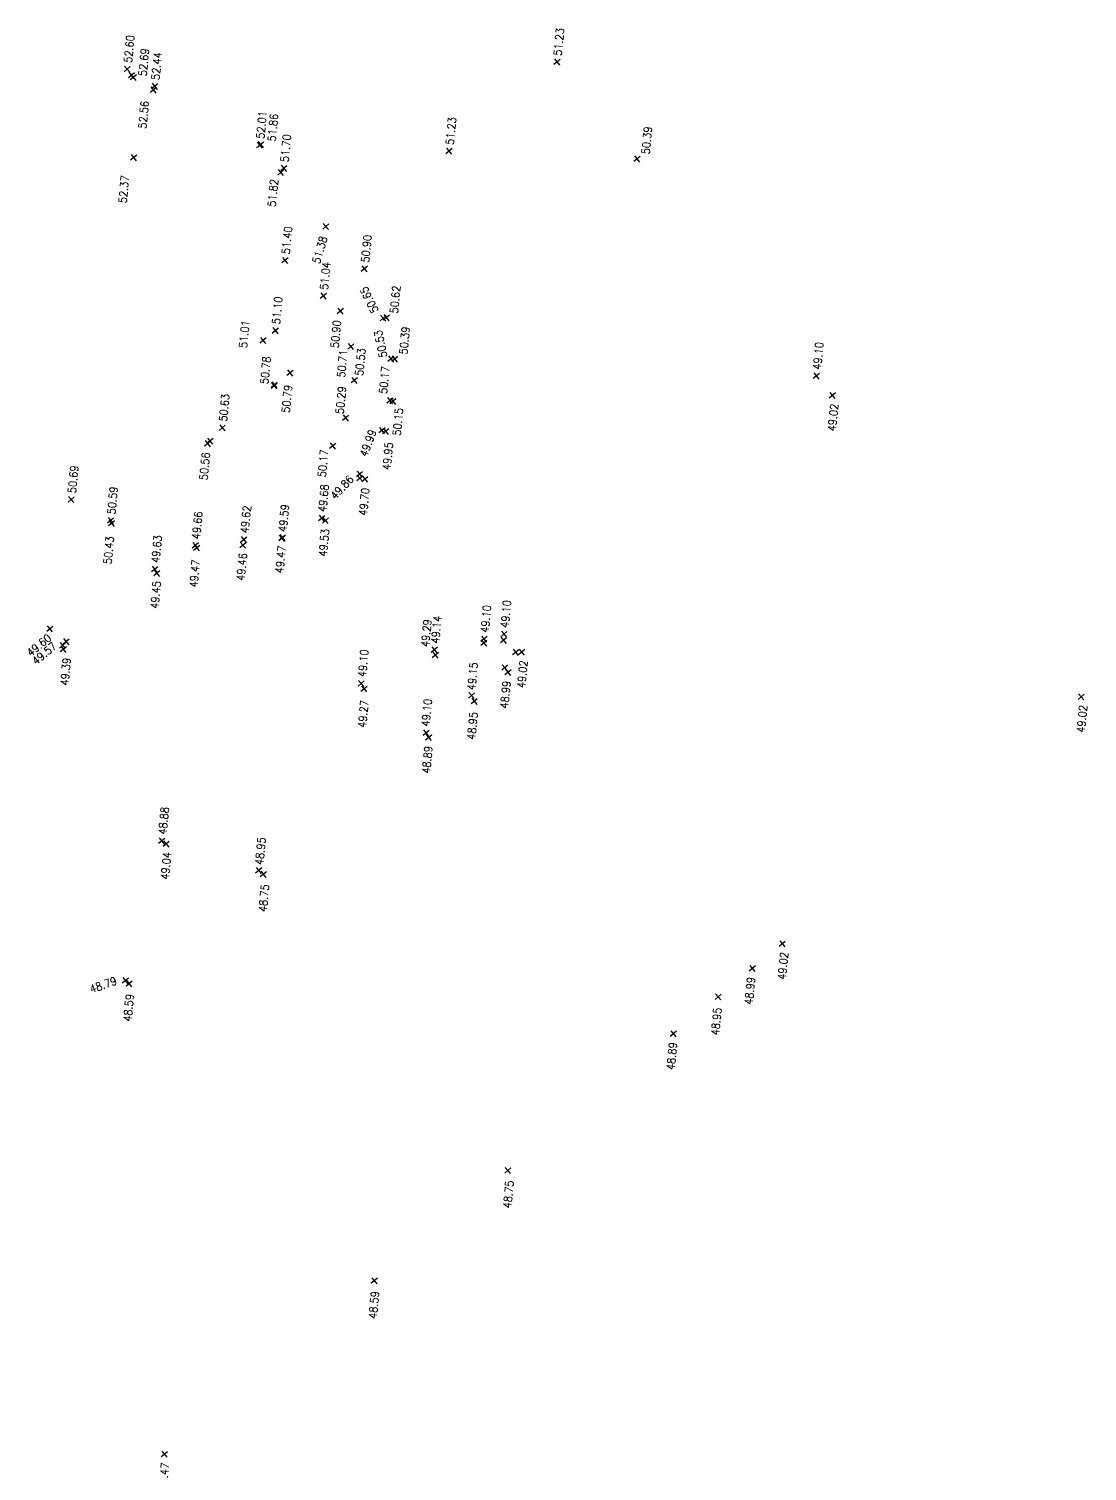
# Model space of a CAD drawing. Header units: metres. Extents: x 815 to 1022, y 915 to 1121.
# Drawn here: x 969.2 to 1022.2, y 980.1 to 1052.2 of the extents above; entities that cross this region are included whole.
import ezdxf
from ezdxf.enums import TextEntityAlignment as Align

# ---------------------------------------------------------------- set-up
doc = ezdxf.new("R2010")
doc.units = ezdxf.units.M
doc.header["$LTSCALE"] = 2
doc.header["$PDMODE"] = 35
doc.header["$PDSIZE"] = 0.002
for name, color, linetype in [('__TOPO', 7, 'Continuous'), ('ASPHALT', 5, 'Continuous'), ('BUILDG', 4, 'Continuous'), ('CONCRT', 5, 'Continuous'), ('CURB', 5, 'Continuous'), ('ELEV', 1, 'Continuous'), ('GUTTER', 7, 'Continuous'), ('NAME', 7, 'Continuous'), ('NATGRD', 7, 'Continuous'), ('NOTE', 2, 'Continuous'), ('SIDEWALK', 5, 'Continuous'), ('X-OVER', 7, 'Continuous')]:
    doc.layers.add(name, color=color, linetype=linetype)
doc.styles.add('ROMANS', font='ROMANS.SHX')

# ---------------------------------------------------------------- blocks, each defined once
blk = doc.blocks.new('CROSS-UNDERHILL')
at = {"color": 1}
for p, q in [((0.001, 0), (-0.001, 0)), ((0, 0.001), (0, -0.001))]:
    blk.add_line(p, q, dxfattribs=at)
blk = doc.blocks.new('Point-Underhill')
at = {"lineweight": 0}
blk.add_point((0, 0), dxfattribs=at)
at = {"layer": '__TOPO'}
blk.add_point((0, 0), dxfattribs=at)
at = {"lineweight": 0}
blk.add_blockref('CROSS-UNDERHILL', (0, 0), dxfattribs=at)
at = {"layer": 'ELEV', "lineweight": 0, "style": 'ROMANS', "width": 0.9}
for tag, p in [('ELEV2', (-0.00106, 0.00325)), ('ELEV', (0.00114, 0.00112))]:
    blk.add_attdef(tag, text='', height=0.002, rotation=45, dxfattribs=at).set_placement(p, align=Align.MIDDLE_LEFT)
at = {"layer": 'NAME', "lineweight": 0, "style": 'ROMANS', "width": 0.9}
blk.add_attdef('NAME', text='', height=0.002, dxfattribs=at).set_placement((-0.00267, 0.00004), align=Align.MIDDLE_RIGHT)
at = {"layer": 'NOTE', "lineweight": 0, "style": 'ROMANS', "width": 0.9}
for tag, p in [('NOTE', (-0.00047, -0.00269)), ('NOTE2', (-0.00047, -0.00595))]:
    blk.add_attdef(tag, text='', height=0.002, dxfattribs=at).set_placement(p, align=Align.TOP_CENTER)

msp = doc.modelspace()

# ---------------------------------------------------------------- block references
at = {"layer": 'ASPHALT'}
ref = msp.add_blockref('Point-Underhill', (995.649, 1050.516, 51.23), dxfattribs=dict(at, xscale=200.0000000000001, yscale=200.0000000000001, zscale=0.8000000000000007, rotation=39.54500000000002))
ref.add_attrib('ELEV', '51.23', dxfattribs={"layer": 'ELEV', "lineweight": 0, "height": 0.4, "rotation": 84.545, "style": 'ROMANS', "width": 0.9}).set_placement((995.681, 1050.834), align=Align.MIDDLE_LEFT)
ref = msp.add_blockref('Point-Underhill', (990.253, 1046.059, 51.23), dxfattribs=dict(at, xscale=200.0000000000001, yscale=200.0000000000001, zscale=0.8000000000000007, rotation=39.54500000000002))
ref.add_attrib('ELEV', '51.23', dxfattribs={"layer": 'ELEV', "lineweight": 0, "height": 0.4, "rotation": 84.545, "style": 'ROMANS', "width": 0.9}).set_placement((990.286, 1046.377), align=Align.MIDDLE_LEFT)
ref = msp.add_blockref('Point-Underhill', (978.917, 1032.232, 50.63), dxfattribs=dict(at, xscale=200.0000000000001, yscale=200.0000000000001, zscale=0.8000000000000007, rotation=39.54500000000002))
ref.add_attrib('ELEV', '50.63', dxfattribs={"layer": 'ELEV', "lineweight": 0, "height": 0.4, "rotation": 84.545, "style": 'ROMANS', "width": 0.9}).set_placement((978.95, 1032.55), align=Align.MIDDLE_LEFT)
at = {"layer": 'BUILDG'}
ref = msp.add_blockref('Point-Underhill', (981.568, 1037.095, 51.1), dxfattribs=dict(at, xscale=200, yscale=200, zscale=0.8000000000000007, rotation=39.54500000000004))
ref.add_attrib('ELEV', '51.10', dxfattribs={"layer": 'ELEV', "lineweight": 0, "height": 0.4, "rotation": 84.545, "style": 'ROMANS', "width": 0.9}).set_placement((981.6, 1037.413), align=Align.MIDDLE_LEFT)
at = {"layer": 'BUILDG', "xscale": 200.0000000000001, "yscale": 200.0000000000001, "zscale": 0.8000000000000007, "rotation": 39.54500000000002}
msp.add_blockref('Point-Underhill', (981.576, 1037.088, 51.13), dxfattribs=at)
at = {"layer": 'CONCRT'}
ref = msp.add_blockref('Point-Underhill', (980.953, 1036.599, 51.01), dxfattribs=dict(at, xscale=200.0000000000001, yscale=200.0000000000001, zscale=0.8000000000000007, rotation=39.54500000000002))
ref.add_attrib('ELEV', '51.01', dxfattribs={"layer": 'ELEV', "lineweight": 0, "height": 0.4, "rotation": 84.545, "style": 'ROMANS', "width": 0.9}).set_placement((979.952, 1036.227), align=Align.MIDDLE_LEFT)
ref = msp.add_blockref('Point-Underhill', (982.301, 1034.977, 50.79), dxfattribs=dict(at, xscale=200, yscale=200, zscale=0.8000000000000007, rotation=39.54500000000004))
ref.add_attrib('ELEV', '50.79', dxfattribs={"layer": 'ELEV', "lineweight": 0, "height": 0.4, "rotation": 84.545, "style": 'ROMANS', "width": 0.9}).set_placement((982.088, 1032.993), align=Align.MIDDLE_LEFT)
at = {"layer": 'CONCRT', "xscale": 200.0000000000001, "yscale": 200.0000000000001, "zscale": 0.8000000000000007, "rotation": 39.54500000000002}
msp.add_blockref('Point-Underhill', (981.512, 1034.332, 50.76), dxfattribs=at)
at = {"layer": 'CURB', "zscale": 0.8000000000000007}
for p, xscale, yscale, rotation in [((974.377, 1049.853, 52.71), 200.0000000000001, 200.0000000000001, 39.54500000000002), ((971.114, 1021.552, 49.57), 200.0000000000001, 200.0000000000001, 39.54500000000002), ((991.994, 1021.483, 49.28), 200, 200, 39.54500000000004), ((992.978, 1021.611, 49.27), 200.0000000000001, 200.0000000000001, 39.54500000000002), ((993.586, 1021.014, 49.21), 200, 200, 39.54500000000004), ((993.044, 1020.244, 49.18), 200, 200, 39.54500000000004)]:
    msp.add_blockref('Point-Underhill', p, dxfattribs=dict(at, xscale=xscale, yscale=yscale, rotation=rotation))
at = {"layer": 'CURB'}
ref = msp.add_blockref('Point-Underhill', (975.474, 1049.119, 52.56), dxfattribs=dict(at, xscale=200.0000000000001, yscale=200.0000000000001, zscale=0.8000000000000007, rotation=39.54500000000002))
ref.add_attrib('ELEV', '52.56', dxfattribs={"layer": 'ELEV', "lineweight": 0, "height": 0.4, "rotation": 84.545, "style": 'ROMANS', "width": 0.9}).set_placement((974.918, 1047.188), align=Align.MIDDLE_LEFT)
ref = msp.add_blockref('Point-Underhill', (980.782, 1046.362, 52.01), dxfattribs=dict(at, xscale=200, yscale=200, zscale=0.8000000000000007, rotation=39.54500000000004))
ref.add_attrib('ELEV', '52.01', dxfattribs={"layer": 'ELEV', "lineweight": 0, "height": 0.4, "rotation": 84.545, "style": 'ROMANS', "width": 0.9}).set_placement((980.814, 1046.68), align=Align.MIDDLE_LEFT)
ref = msp.add_blockref('Point-Underhill', (981.842, 1044.993, 51.82), dxfattribs=dict(at, xscale=200, yscale=200, zscale=0.8000000000000007, rotation=39.54500000000004))
ref.add_attrib('ELEV', '51.82', dxfattribs={"layer": 'ELEV', "lineweight": 0, "height": 0.4, "rotation": 84.545, "style": 'ROMANS', "width": 0.9}).set_placement((981.385, 1043.284), align=Align.MIDDLE_LEFT)
ref = msp.add_blockref('Point-Underhill', (984.095, 1042.297, 51.38), dxfattribs=dict(at, xscale=200, yscale=200, zscale=0.8000000000000007, rotation=39.54500000000004))
ref.add_attrib('ELEV', '51.38', dxfattribs={"layer": 'ELEV', "lineweight": 0, "height": 0.4, "rotation": 73.32091, "style": 'ROMANS', "width": 0.9}).set_placement((983.594, 1040.462), align=Align.MIDDLE_LEFT)
ref = msp.add_blockref('Point-Underhill', (987.348, 1035.671, 50.53), dxfattribs=dict(at, xscale=200, yscale=200, zscale=0.8000000000000007, rotation=39.54500000000004))
ref.add_attrib('ELEV', '50.53', dxfattribs={"layer": 'ELEV', "lineweight": 0, "height": 0.4, "rotation": 101.64863, "style": 'ROMANS', "width": 0.9}).set_placement((986.974, 1035.745), align=Align.MIDDLE_LEFT)
ref = msp.add_blockref('Point-Underhill', (983.884, 1027.709, 49.68), dxfattribs=dict(at, xscale=200.0000000000001, yscale=200.0000000000001, zscale=0.8000000000000007, rotation=39.54500000000002))
ref.add_attrib('ELEV', '49.68', dxfattribs={"layer": 'ELEV', "lineweight": 0, "height": 0.4, "rotation": 84.545, "style": 'ROMANS', "width": 0.9}).set_placement((983.916, 1028.027), align=Align.MIDDLE_LEFT)
ref = msp.add_blockref('Point-Underhill', (985.796, 1029.715, 49.86), dxfattribs=dict(at, xscale=200, yscale=200, zscale=0.8000000000000007, rotation=39.54500000000004))
ref.add_attrib('ELEV', '49.86', dxfattribs={"layer": 'ELEV', "lineweight": 0, "height": 0.4, "rotation": 46.90828, "style": 'ROMANS', "width": 0.9}).set_placement((984.427, 1028.754), align=Align.MIDDLE_LEFT)
ref = msp.add_blockref('Point-Underhill', (973.334, 1027.596, 50.59), dxfattribs=dict(at, xscale=200, yscale=200, zscale=0.8000000000000007, rotation=39.54500000000004))
ref.add_attrib('ELEV', '50.59', dxfattribs={"layer": 'ELEV', "lineweight": 0, "height": 0.4, "rotation": 84.545, "style": 'ROMANS', "width": 0.9}).set_placement((973.367, 1027.914), align=Align.MIDDLE_LEFT)
ref = msp.add_blockref('Point-Underhill', (977.569, 1026.354, 49.66), dxfattribs=dict(at, xscale=200, yscale=200, zscale=0.8000000000000007, rotation=39.54500000000004))
ref.add_attrib('ELEV', '49.66', dxfattribs={"layer": 'ELEV', "lineweight": 0, "height": 0.4, "rotation": 84.545, "style": 'ROMANS', "width": 0.9}).set_placement((977.601, 1026.672), align=Align.MIDDLE_LEFT)
ref = msp.add_blockref('Point-Underhill', (979.995, 1026.648, 49.62), dxfattribs=dict(at, xscale=200, yscale=200, zscale=0.8000000000000007, rotation=39.54500000000004))
ref.add_attrib('ELEV', '49.62', dxfattribs={"layer": 'ELEV', "lineweight": 0, "height": 0.4, "rotation": 84.545, "style": 'ROMANS', "width": 0.9}).set_placement((980.028, 1026.966), align=Align.MIDDLE_LEFT)
ref = msp.add_blockref('Point-Underhill', (981.898, 1026.715, 49.59), dxfattribs=dict(at, xscale=200, yscale=200, zscale=0.8000000000000007, rotation=39.54500000000004))
ref.add_attrib('ELEV', '49.59', dxfattribs={"layer": 'ELEV', "lineweight": 0, "height": 0.4, "rotation": 84.545, "style": 'ROMANS', "width": 0.9}).set_placement((981.931, 1027.033), align=Align.MIDDLE_LEFT)
ref = msp.add_blockref('Point-Underhill', (975.538, 1025.167, 49.63), dxfattribs=dict(at, xscale=200.0000000000001, yscale=200.0000000000001, zscale=0.8000000000000007, rotation=39.54500000000002))
ref.add_attrib('ELEV', '49.63', dxfattribs={"layer": 'ELEV', "lineweight": 0, "height": 0.4, "rotation": 84.545, "style": 'ROMANS', "width": 0.9}).set_placement((975.57, 1025.485), align=Align.MIDDLE_LEFT)
ref = msp.add_blockref('Point-Underhill', (989.572, 1020.874, 49.29), dxfattribs=dict(at, xscale=200, yscale=200, zscale=0.8000000000000007, rotation=39.54500000000004))
ref.add_attrib('ELEV', '49.29', dxfattribs={"layer": 'ELEV', "lineweight": 0, "height": 0.4, "rotation": 84.545, "style": 'ROMANS', "width": 0.9}).set_placement((989.052, 1021.28), align=Align.MIDDLE_LEFT)
ref = msp.add_blockref('Point-Underhill', (991.376, 1018.859, 49.15), dxfattribs=dict(at, xscale=200, yscale=200, zscale=0.8000000000000007, rotation=39.54500000000004))
ref.add_attrib('ELEV', '49.15', dxfattribs={"layer": 'ELEV', "lineweight": 0, "height": 0.4, "rotation": 84.545, "style": 'ROMANS', "width": 0.9}).set_placement((991.364, 1019.128), align=Align.MIDDLE_LEFT)
ref = msp.add_blockref('Point-Underhill', (986.002, 1019.188, 49.27), dxfattribs=dict(at, xscale=200.0000000000001, yscale=200.0000000000001, zscale=0.8000000000000007, rotation=39.54500000000002))
ref.add_attrib('ELEV', '49.27', dxfattribs={"layer": 'ELEV', "lineweight": 0, "height": 0.4, "rotation": 84.545, "style": 'ROMANS', "width": 0.9}).set_placement((985.899, 1017.244), align=Align.MIDDLE_LEFT)
ref = msp.add_blockref('Point-Underhill', (989.108, 1016.984, 49.1), dxfattribs=dict(at, xscale=200.0000000000001, yscale=200.0000000000001, zscale=0.8000000000000007, rotation=39.54500000000002))
ref.add_attrib('ELEV', '49.10', dxfattribs={"layer": 'ELEV', "lineweight": 0, "height": 0.4, "rotation": 84.545, "style": 'ROMANS', "width": 0.9}).set_placement((989.074, 1017.309), align=Align.MIDDLE_LEFT)
ref = msp.add_blockref('Point-Underhill', (976.115, 1011.433, 49.04), dxfattribs=dict(at, xscale=200.0000000000001, yscale=200.0000000000001, zscale=0.8000000000000007, rotation=39.54500000000002))
ref.add_attrib('ELEV', '49.04', dxfattribs={"layer": 'ELEV', "lineweight": 0, "height": 0.4, "rotation": 84.545, "style": 'ROMANS', "width": 0.9}).set_placement((976.042, 1009.653), align=Align.MIDDLE_LEFT)
ref = msp.add_blockref('Point-Underhill', (980.735, 1010.114, 48.95), dxfattribs=dict(at, xscale=200.0000000000001, yscale=200.0000000000001, zscale=0.8000000000000007, rotation=39.54500000000002))
ref.add_attrib('ELEV', '48.95', dxfattribs={"layer": 'ELEV', "lineweight": 0, "height": 0.4, "rotation": 84.545, "style": 'ROMANS', "width": 0.9}).set_placement((980.762, 1010.387), align=Align.MIDDLE_LEFT)
ref = msp.add_blockref('Point-Underhill', (974.074, 1004.606, 48.79), dxfattribs=dict(at, xscale=200.0000000000001, yscale=200.0000000000001, zscale=0.8000000000000007, rotation=39.54500000000002))
ref.add_attrib('ELEV', '48.79', dxfattribs={"layer": 'ELEV', "lineweight": 0, "height": 0.4, "rotation": 19.52632, "style": 'ROMANS', "width": 0.9}).set_placement((972.313, 1004.163), align=Align.MIDDLE_LEFT)
at = {"layer": 'GUTTER'}
ref = msp.add_blockref('Point-Underhill', (974.166, 1050.159, 52.6), dxfattribs=dict(at, xscale=200, yscale=200, zscale=0.8000000000000007, rotation=39.54500000000004))
ref.add_attrib('ELEV', '52.60', dxfattribs={"layer": 'ELEV', "lineweight": 0, "height": 0.4, "rotation": 84.545, "style": 'ROMANS', "width": 0.9}).set_placement((974.198, 1050.477), align=Align.MIDDLE_LEFT)
ref = msp.add_blockref('Point-Underhill', (975.538, 1049.302, 52.44), dxfattribs=dict(at, xscale=200, yscale=200, zscale=0.8000000000000007, rotation=39.54500000000004))
ref.add_attrib('ELEV', '52.44', dxfattribs={"layer": 'ELEV', "lineweight": 0, "height": 0.4, "rotation": 84.545, "style": 'ROMANS', "width": 0.9}).set_placement((975.57, 1049.62), align=Align.MIDDLE_LEFT)
ref = msp.add_blockref('Point-Underhill', (980.845, 1046.395, 51.86), dxfattribs=dict(at, xscale=200, yscale=200, zscale=0.8000000000000007, rotation=39.54500000000004))
ref.add_attrib('ELEV', '51.86', dxfattribs={"layer": 'ELEV', "lineweight": 0, "height": 0.4, "rotation": 84.545, "style": 'ROMANS', "width": 0.9}).set_placement((981.384, 1046.547), align=Align.MIDDLE_LEFT)
ref = msp.add_blockref('Point-Underhill', (981.995, 1045.202, 51.7), dxfattribs=dict(at, xscale=200.0000000000001, yscale=200.0000000000001, zscale=0.8000000000000007, rotation=39.54500000000002))
ref.add_attrib('ELEV', '51.70', dxfattribs={"layer": 'ELEV', "lineweight": 0, "height": 0.4, "rotation": 84.545, "style": 'ROMANS', "width": 0.9}).set_placement((982.027, 1045.52), align=Align.MIDDLE_LEFT)
ref = msp.add_blockref('Point-Underhill', (999.65, 1045.672, 50.39), dxfattribs=dict(at, xscale=200, yscale=200, zscale=0.8000000000000007, rotation=39.54500000000004))
ref.add_attrib('ELEV', '50.39', dxfattribs={"layer": 'ELEV', "lineweight": 0, "height": 0.4, "rotation": 84.545, "style": 'ROMANS', "width": 0.9}).set_placement((1000.075, 1045.911), align=Align.MIDDLE_LEFT)
ref = msp.add_blockref('Point-Underhill', (987.116, 1037.742, 50.62), dxfattribs=dict(at, xscale=200, yscale=200, zscale=0.8000000000000007, rotation=39.54500000000004))
ref.add_attrib('ELEV', '50.62', dxfattribs={"layer": 'ELEV', "lineweight": 0, "height": 0.4, "rotation": 84.545, "style": 'ROMANS', "width": 0.9}).set_placement((987.495, 1037.956), align=Align.MIDDLE_LEFT)
ref = msp.add_blockref('Point-Underhill', (987.541, 1035.67, 50.39), dxfattribs=dict(at, xscale=200, yscale=200, zscale=0.8000000000000007, rotation=39.54500000000004))
ref.add_attrib('ELEV', '50.39', dxfattribs={"layer": 'ELEV', "lineweight": 0, "height": 0.4, "rotation": 84.545, "style": 'ROMANS', "width": 0.9}).set_placement((987.966, 1035.909), align=Align.MIDDLE_LEFT)
ref = msp.add_blockref('Point-Underhill', (1008.613, 1034.821, 49.1), dxfattribs=dict(at, xscale=200.0000000000001, yscale=200.0000000000001, zscale=0.8000000000000007, rotation=39.54500000000002))
ref.add_attrib('ELEV', '49.10', dxfattribs={"layer": 'ELEV', "lineweight": 0, "height": 0.4, "rotation": 84.545, "style": 'ROMANS', "width": 0.9}).set_placement((1008.646, 1035.139), align=Align.MIDDLE_LEFT)
ref = msp.add_blockref('Point-Underhill', (987.448, 1033.56, 50.15), dxfattribs=dict(at, xscale=200, yscale=200, zscale=0.8000000000000007, rotation=39.54500000000004))
ref.add_attrib('ELEV', '50.15', dxfattribs={"layer": 'ELEV', "lineweight": 0, "height": 0.4, "rotation": 84.545, "style": 'ROMANS', "width": 0.9}).set_placement((987.635, 1031.846), align=Align.MIDDLE_LEFT)
ref = msp.add_blockref('Point-Underhill', (1009.414, 1033.851, 49.02), dxfattribs=dict(at, xscale=200.0000000000001, yscale=200.0000000000001, zscale=0.8000000000000007, rotation=39.54500000000002))
ref.add_attrib('ELEV', '49.02', dxfattribs={"layer": 'ELEV', "lineweight": 0, "height": 0.4, "rotation": 84.545, "style": 'ROMANS', "width": 0.9}).set_placement((1009.388, 1032.058), align=Align.MIDDLE_LEFT)
ref = msp.add_blockref('Point-Underhill', (987.086, 1032.058, 49.95), dxfattribs=dict(at, xscale=200, yscale=200, zscale=0.8000000000000007, rotation=39.54500000000004))
ref.add_attrib('ELEV', '49.95', dxfattribs={"layer": 'ELEV', "lineweight": 0, "height": 0.4, "rotation": 84.545, "style": 'ROMANS', "width": 0.9}).set_placement((987.127, 1030.124), align=Align.MIDDLE_LEFT)
ref = msp.add_blockref('Point-Underhill', (986.048, 1029.665, 49.7), dxfattribs=dict(at, xscale=200.0000000000001, yscale=200.0000000000001, zscale=0.8000000000000007, rotation=39.54500000000002))
ref.add_attrib('ELEV', '49.70', dxfattribs={"layer": 'ELEV', "lineweight": 0, "height": 0.4, "rotation": 84.545, "style": 'ROMANS', "width": 0.9}).set_placement((985.947, 1027.847), align=Align.MIDDLE_LEFT)
ref = msp.add_blockref('Point-Underhill', (984.076, 1027.604, 49.53), dxfattribs=dict(at, xscale=200.0000000000001, yscale=200.0000000000001, zscale=0.8000000000000007, rotation=39.54500000000002))
ref.add_attrib('ELEV', '49.53', dxfattribs={"layer": 'ELEV', "lineweight": 0, "height": 0.4, "rotation": 84.545, "style": 'ROMANS', "width": 0.9}).set_placement((983.938, 1025.801), align=Align.MIDDLE_LEFT)
ref = msp.add_blockref('Point-Underhill', (977.639, 1026.234, 49.47), dxfattribs=dict(at, xscale=200.0000000000001, yscale=200.0000000000001, zscale=0.8000000000000007, rotation=39.54500000000002))
ref.add_attrib('ELEV', '49.47', dxfattribs={"layer": 'ELEV', "lineweight": 0, "height": 0.4, "rotation": 84.545, "style": 'ROMANS', "width": 0.9}).set_placement((977.475, 1024.261), align=Align.MIDDLE_LEFT)
ref = msp.add_blockref('Point-Underhill', (979.947, 1026.367, 49.46), dxfattribs=dict(at, xscale=200, yscale=200, zscale=0.8000000000000007, rotation=39.54500000000004))
ref.add_attrib('ELEV', '49.46', dxfattribs={"layer": 'ELEV', "lineweight": 0, "height": 0.4, "rotation": 84.545, "style": 'ROMANS', "width": 0.9}).set_placement((979.827, 1024.591), align=Align.MIDDLE_LEFT)
ref = msp.add_blockref('Point-Underhill', (981.921, 1026.746, 49.47), dxfattribs=dict(at, xscale=200.0000000000001, yscale=200.0000000000001, zscale=0.8000000000000007, rotation=39.54500000000002))
ref.add_attrib('ELEV', '49.47', dxfattribs={"layer": 'ELEV', "lineweight": 0, "height": 0.4, "rotation": 84.545, "style": 'ROMANS', "width": 0.9}).set_placement((981.765, 1024.964), align=Align.MIDDLE_LEFT)
ref = msp.add_blockref('Point-Underhill', (975.649, 1024.959, 49.45), dxfattribs=dict(at, xscale=200.0000000000001, yscale=200.0000000000001, zscale=0.8000000000000007, rotation=39.54500000000002))
ref.add_attrib('ELEV', '49.45', dxfattribs={"layer": 'ELEV', "lineweight": 0, "height": 0.4, "rotation": 84.545, "style": 'ROMANS', "width": 0.9}).set_placement((975.52, 1023.193), align=Align.MIDDLE_LEFT)
ref = msp.add_blockref('Point-Underhill', (992.997, 1021.922, 49.1), dxfattribs=dict(at, xscale=200.0000000000001, yscale=200.0000000000001, zscale=0.8000000000000007, rotation=39.54500000000002))
ref.add_attrib('ELEV', '49.10', dxfattribs={"layer": 'ELEV', "lineweight": 0, "height": 0.4, "rotation": 84.545, "style": 'ROMANS', "width": 0.9}).set_placement((993.03, 1022.24), align=Align.MIDDLE_LEFT)
ref = msp.add_blockref('Point-Underhill', (989.521, 1021.139, 49.14), dxfattribs=dict(at, xscale=200.0000000000001, yscale=200.0000000000001, zscale=0.8000000000000007, rotation=39.54500000000002))
ref.add_attrib('ELEV', '49.14', dxfattribs={"layer": 'ELEV', "lineweight": 0, "height": 0.4, "rotation": 84.545, "style": 'ROMANS', "width": 0.9}).set_placement((989.553, 1021.457), align=Align.MIDDLE_LEFT)
ref = msp.add_blockref('Point-Underhill', (991.999, 1021.676, 49.1), dxfattribs=dict(at, xscale=200, yscale=200, zscale=0.8000000000000007, rotation=39.54500000000004))
ref.add_attrib('ELEV', '49.10', dxfattribs={"layer": 'ELEV', "lineweight": 0, "height": 0.4, "rotation": 84.545, "style": 'ROMANS', "width": 0.9}).set_placement((992.031, 1021.994), align=Align.MIDDLE_LEFT)
ref = msp.add_blockref('Point-Underhill', (970.977, 1021.167, 49.39), dxfattribs=dict(at, xscale=200.0000000000001, yscale=200.0000000000001, zscale=0.8000000000000007, rotation=39.54500000000002))
ref.add_attrib('ELEV', '49.39', dxfattribs={"layer": 'ELEV', "lineweight": 0, "height": 0.4, "rotation": 84.545, "style": 'ROMANS', "width": 0.9}).set_placement((971.021, 1019.356), align=Align.MIDDLE_LEFT)
ref = msp.add_blockref('Point-Underhill', (985.864, 1019.459, 49.1), dxfattribs=dict(at, xscale=200.0000000000001, yscale=200.0000000000001, zscale=0.8000000000000007, rotation=39.54500000000002))
ref.add_attrib('ELEV', '49.10', dxfattribs={"layer": 'ELEV', "lineweight": 0, "height": 0.4, "rotation": 84.545, "style": 'ROMANS', "width": 0.9}).set_placement((985.897, 1019.777), align=Align.MIDDLE_LEFT)
ref = msp.add_blockref('Point-Underhill', (993.884, 1021.022, 49.02), dxfattribs=dict(at, xscale=200.0000000000001, yscale=200.0000000000001, zscale=0.8000000000000007, rotation=39.54500000000002))
ref.add_attrib('ELEV', '49.02', dxfattribs={"layer": 'ELEV', "lineweight": 0, "height": 0.4, "rotation": 84.545, "style": 'ROMANS', "width": 0.9}).set_placement((993.858, 1019.229), align=Align.MIDDLE_LEFT)
ref = msp.add_blockref('Point-Underhill', (993.199, 1020.017, 48.99), dxfattribs=dict(at, xscale=200.0000000000001, yscale=200.0000000000001, zscale=0.8000000000000007, rotation=39.54500000000002))
ref.add_attrib('ELEV', '48.99', dxfattribs={"layer": 'ELEV', "lineweight": 0, "height": 0.4, "rotation": 84.545, "style": 'ROMANS', "width": 0.9}).set_placement((993.006, 1018.208), align=Align.MIDDLE_LEFT)
ref = msp.add_blockref('Point-Underhill', (991.514, 1018.567, 48.95), dxfattribs=dict(at, xscale=200, yscale=200, zscale=0.8000000000000007, rotation=39.54500000000004))
ref.add_attrib('ELEV', '48.95', dxfattribs={"layer": 'ELEV', "lineweight": 0, "height": 0.4, "rotation": 84.545, "style": 'ROMANS', "width": 0.9}).set_placement((991.359, 1016.646), align=Align.MIDDLE_LEFT)
ref = msp.add_blockref('Point-Underhill', (1021.855, 1018.789, 49.02), dxfattribs=dict(at, xscale=200.0000000000001, yscale=200.0000000000001, zscale=0.8000000000000007, rotation=39.54500000000002))
ref.add_attrib('ELEV', '49.02', dxfattribs={"layer": 'ELEV', "lineweight": 0, "height": 0.4, "rotation": 84.545, "style": 'ROMANS', "width": 0.9}).set_placement((1021.829, 1016.996), align=Align.MIDDLE_LEFT)
ref = msp.add_blockref('Point-Underhill', (989.238, 1016.755, 48.89), dxfattribs=dict(at, xscale=200.0000000000001, yscale=200.0000000000001, zscale=0.8000000000000007, rotation=39.54500000000002))
ref.add_attrib('ELEV', '48.89', dxfattribs={"layer": 'ELEV', "lineweight": 0, "height": 0.4, "rotation": 84.545, "style": 'ROMANS', "width": 0.9}).set_placement((989.101, 1014.95), align=Align.MIDDLE_LEFT)
ref = msp.add_blockref('Point-Underhill', (975.891, 1011.585, 48.88), dxfattribs=dict(at, xscale=200.0000000000001, yscale=200.0000000000001, zscale=0.8000000000000007, rotation=39.54500000000002))
ref.add_attrib('ELEV', '48.88', dxfattribs={"layer": 'ELEV', "lineweight": 0, "height": 0.4, "rotation": 84.545, "style": 'ROMANS', "width": 0.9}).set_placement((975.923, 1011.903), align=Align.MIDDLE_LEFT)
ref = msp.add_blockref('Point-Underhill', (980.971, 1009.923, 48.75), dxfattribs=dict(at, xscale=200.0000000000001, yscale=200.0000000000001, zscale=0.8000000000000007, rotation=39.54500000000002))
ref.add_attrib('ELEV', '48.75', dxfattribs={"layer": 'ELEV', "lineweight": 0, "height": 0.4, "rotation": 84.545, "style": 'ROMANS', "width": 0.9}).set_placement((980.936, 1008.038), align=Align.MIDDLE_LEFT)
ref = msp.add_blockref('Point-Underhill', (1006.912, 1006.445, 49.02), dxfattribs=dict(at, xscale=200.0000000000001, yscale=200.0000000000001, zscale=0.8000000000000007, rotation=39.54500000000002))
ref.add_attrib('ELEV', '49.02', dxfattribs={"layer": 'ELEV', "lineweight": 0, "height": 0.4, "rotation": 84.545, "style": 'ROMANS', "width": 0.9}).set_placement((1006.885, 1004.652), align=Align.MIDDLE_LEFT)
ref = msp.add_blockref('Point-Underhill', (1005.421, 1005.215, 48.99), dxfattribs=dict(at, xscale=200.0000000000001, yscale=200.0000000000001, zscale=0.8000000000000007, rotation=39.54500000000002))
ref.add_attrib('ELEV', '48.99', dxfattribs={"layer": 'ELEV', "lineweight": 0, "height": 0.4, "rotation": 84.545, "style": 'ROMANS', "width": 0.9}).set_placement((1005.228, 1003.405), align=Align.MIDDLE_LEFT)
ref = msp.add_blockref('Point-Underhill', (974.261, 1004.459, 48.59), dxfattribs=dict(at, xscale=200.0000000000001, yscale=200.0000000000001, zscale=0.8000000000000007, rotation=39.54500000000002))
ref.add_attrib('ELEV', '48.59', dxfattribs={"layer": 'ELEV', "lineweight": 0, "height": 0.4, "rotation": 84.545, "style": 'ROMANS', "width": 0.9}).set_placement((974.174, 1002.557), align=Align.MIDDLE_LEFT)
ref = msp.add_blockref('Point-Underhill', (1003.707, 1003.8, 48.95), dxfattribs=dict(at, xscale=200, yscale=200, zscale=0.8000000000000007, rotation=39.54500000000004))
ref.add_attrib('ELEV', '48.95', dxfattribs={"layer": 'ELEV', "lineweight": 0, "height": 0.4, "rotation": 84.545, "style": 'ROMANS', "width": 0.9}).set_placement((1003.552, 1001.879), align=Align.MIDDLE_LEFT)
ref = msp.add_blockref('Point-Underhill', (1001.464, 1001.948, 48.89), dxfattribs=dict(at, xscale=200.0000000000001, yscale=200.0000000000001, zscale=0.8000000000000007, rotation=39.54500000000002))
ref.add_attrib('ELEV', '48.89', dxfattribs={"layer": 'ELEV', "lineweight": 0, "height": 0.4, "rotation": 84.545, "style": 'ROMANS', "width": 0.9}).set_placement((1001.327, 1000.142), align=Align.MIDDLE_LEFT)
ref = msp.add_blockref('Point-Underhill', (993.194, 995.119, 48.75), dxfattribs=dict(at, xscale=200.0000000000001, yscale=200.0000000000001, zscale=0.8000000000000007, rotation=39.54500000000002))
ref.add_attrib('ELEV', '48.75', dxfattribs={"layer": 'ELEV', "lineweight": 0, "height": 0.4, "rotation": 84.545, "style": 'ROMANS', "width": 0.9}).set_placement((993.158, 993.234), align=Align.MIDDLE_LEFT)
ref = msp.add_blockref('Point-Underhill', (986.522, 989.609, 48.59), dxfattribs=dict(at, xscale=200.0000000000001, yscale=200.0000000000001, zscale=0.8000000000000007, rotation=39.54500000000002))
ref.add_attrib('ELEV', '48.59', dxfattribs={"layer": 'ELEV', "lineweight": 0, "height": 0.4, "rotation": 84.545, "style": 'ROMANS', "width": 0.9}).set_placement((986.435, 987.707), align=Align.MIDDLE_LEFT)
ref = msp.add_blockref('Point-Underhill', (976.021, 980.94, 48.47), dxfattribs=dict(at, xscale=200, yscale=200, zscale=0.8000000000000007, rotation=39.54500000000004))
ref.add_attrib('ELEV', '48.47', dxfattribs={"layer": 'ELEV', "lineweight": 0, "height": 0.4, "rotation": 84.545, "style": 'ROMANS', "width": 0.9}).set_placement((975.938, 979.131), align=Align.MIDDLE_LEFT)
at = {"layer": 'NATGRD'}
ref = msp.add_blockref('Point-Underhill', (978.183, 1031.444, 50.56), dxfattribs=dict(at, xscale=200.0000000000001, yscale=200.0000000000001, zscale=0.8000000000000007, rotation=39.54500000000002))
ref.add_attrib('ELEV', '50.56', dxfattribs={"layer": 'ELEV', "lineweight": 0, "height": 0.4, "rotation": 84.545, "style": 'ROMANS', "width": 0.9}).set_placement((977.975, 1029.624), align=Align.MIDDLE_LEFT)
ref = msp.add_blockref('Point-Underhill', (973.383, 1027.464, 50.43), dxfattribs=dict(at, xscale=200, yscale=200, zscale=0.8000000000000007, rotation=39.54500000000004))
ref.add_attrib('ELEV', '50.43', dxfattribs={"layer": 'ELEV', "lineweight": 0, "height": 0.4, "rotation": 84.545, "style": 'ROMANS', "width": 0.9}).set_placement((973.178, 1025.428), align=Align.MIDDLE_LEFT)
at = {"layer": 'SIDEWALK'}
ref = msp.add_blockref('Point-Underhill', (974.474, 1049.751, 52.69), dxfattribs=dict(at, xscale=200, yscale=200, zscale=0.8000000000000007, rotation=39.54500000000004))
ref.add_attrib('ELEV', '52.69', dxfattribs={"layer": 'ELEV', "lineweight": 0, "height": 0.4, "rotation": 84.545, "style": 'ROMANS', "width": 0.9}).set_placement((974.928, 1049.814), align=Align.MIDDLE_LEFT)
ref = msp.add_blockref('Point-Underhill', (974.486, 1045.734, 52.37), dxfattribs=dict(at, xscale=200, yscale=200, zscale=0.8000000000000007, rotation=39.54500000000004))
ref.add_attrib('ELEV', '52.37', dxfattribs={"layer": 'ELEV', "lineweight": 0, "height": 0.4, "rotation": 84.545, "style": 'ROMANS', "width": 0.9}).set_placement((973.931, 1043.465), align=Align.MIDDLE_LEFT)
ref = msp.add_blockref('Point-Underhill', (982.056, 1040.6, 51.4), dxfattribs=dict(at, xscale=200.0000000000001, yscale=200.0000000000001, zscale=0.8000000000000007, rotation=39.54500000000002))
ref.add_attrib('ELEV', '51.40', dxfattribs={"layer": 'ELEV', "lineweight": 0, "height": 0.4, "rotation": 84.545, "style": 'ROMANS', "width": 0.9}).set_placement((982.089, 1040.918), align=Align.MIDDLE_LEFT)
ref = msp.add_blockref('Point-Underhill', (981.516, 1034.383, 50.78), dxfattribs=dict(at, xscale=200, yscale=200, zscale=0.8000000000000007, rotation=39.54500000000004))
ref.add_attrib('ELEV', '50.78', dxfattribs={"layer": 'ELEV', "lineweight": 0, "height": 0.4, "rotation": 84.545, "style": 'ROMANS', "width": 0.9}).set_placement((981.016, 1034.419), align=Align.MIDDLE_LEFT)
at = {"layer": 'SIDEWALK', "xscale": 200, "yscale": 200, "zscale": 0.8000000000000007, "rotation": 39.54500000000004}
msp.add_blockref('Point-Underhill', (978.305, 1031.571, 50.67), dxfattribs=at)
at = {"layer": 'SIDEWALK'}
ref = msp.add_blockref('Point-Underhill', (971.364, 1028.655, 50.69), dxfattribs=dict(at, xscale=200.0000000000001, yscale=200.0000000000001, zscale=0.8000000000000007, rotation=39.54500000000002))
ref.add_attrib('ELEV', '50.69', dxfattribs={"layer": 'ELEV', "lineweight": 0, "height": 0.4, "rotation": 84.545, "style": 'ROMANS', "width": 0.9}).set_placement((971.397, 1028.973), align=Align.MIDDLE_LEFT)
ref = msp.add_blockref('Point-Underhill', (970.295, 1022.186, 49.6), dxfattribs=dict(at, xscale=200, yscale=200, zscale=0.8000000000000007, rotation=39.54500000000004))
ref.add_attrib('ELEV', '49.60', dxfattribs={"layer": 'ELEV', "lineweight": 0, "height": 0.4, "rotation": 39.7829, "style": 'ROMANS', "width": 0.9}).set_placement((969.222, 1020.928), align=Align.MIDDLE_LEFT)
ref = msp.add_blockref('Point-Underhill', (970.935, 1021.356, 49.57), dxfattribs=dict(at, xscale=200, yscale=200, zscale=0.8000000000000007, rotation=39.54500000000004))
ref.add_attrib('ELEV', '49.57', dxfattribs={"layer": 'ELEV', "lineweight": 0, "height": 0.4, "rotation": 39.7829, "style": 'ROMANS', "width": 0.9}).set_placement((969.485, 1020.513), align=Align.MIDDLE_LEFT)
at = {"layer": 'X-OVER'}
ref = msp.add_blockref('Point-Underhill', (986.022, 1040.178, 50.9), dxfattribs=dict(at, xscale=200.0000000000001, yscale=200.0000000000001, zscale=0.8000000000000007, rotation=39.54500000000002))
ref.add_attrib('ELEV', '50.90', dxfattribs={"layer": 'ELEV', "lineweight": 0, "height": 0.4, "rotation": 84.545, "style": 'ROMANS', "width": 0.9}).set_placement((986.055, 1040.496), align=Align.MIDDLE_LEFT)
ref = msp.add_blockref('Point-Underhill', (983.967, 1038.822, 51.04), dxfattribs=dict(at, xscale=200, yscale=200, zscale=0.8000000000000007, rotation=39.54500000000004))
ref.add_attrib('ELEV', '51.04', dxfattribs={"layer": 'ELEV', "lineweight": 0, "height": 0.4, "rotation": 84.545, "style": 'ROMANS', "width": 0.9}).set_placement((984, 1039.14), align=Align.MIDDLE_LEFT)
ref = msp.add_blockref('Point-Underhill', (986.963, 1037.717, 50.65), dxfattribs=dict(at, xscale=200.0000000000001, yscale=200.0000000000001, zscale=0.8000000000000007, rotation=39.54500000000002))
ref.add_attrib('ELEV', '50.65', dxfattribs={"layer": 'ELEV', "lineweight": 0, "height": 0.4, "rotation": 115.94696, "style": 'ROMANS', "width": 0.9}).set_placement((986.568, 1038.005), align=Align.MIDDLE_LEFT)
ref = msp.add_blockref('Point-Underhill', (984.82, 1038.067, 50.9), dxfattribs=dict(at, xscale=200, yscale=200, zscale=0.8000000000000007, rotation=39.54500000000004))
ref.add_attrib('ELEV', '50.90', dxfattribs={"layer": 'ELEV', "lineweight": 0, "height": 0.4, "rotation": 84.545, "style": 'ROMANS', "width": 0.9}).set_placement((984.531, 1036.227), align=Align.MIDDLE_LEFT)
ref = msp.add_blockref('Point-Underhill', (985.343, 1036.3, 50.71), dxfattribs=dict(at, xscale=200, yscale=200, zscale=0.8000000000000007, rotation=39.54500000000004))
ref.add_attrib('ELEV', '50.71', dxfattribs={"layer": 'ELEV', "lineweight": 0, "height": 0.4, "rotation": 84.545, "style": 'ROMANS', "width": 0.9}).set_placement((984.85, 1034.75), align=Align.MIDDLE_LEFT)
ref = msp.add_blockref('Point-Underhill', (985.524, 1034.603, 50.53), dxfattribs=dict(at, xscale=200.0000000000001, yscale=200.0000000000001, zscale=0.8000000000000007, rotation=39.54500000000002))
ref.add_attrib('ELEV', '50.53', dxfattribs={"layer": 'ELEV', "lineweight": 0, "height": 0.4, "rotation": 84.545, "style": 'ROMANS', "width": 0.9}).set_placement((985.756, 1034.833), align=Align.MIDDLE_LEFT)
ref = msp.add_blockref('Point-Underhill', (987.303, 1033.59, 50.17), dxfattribs=dict(at, xscale=200, yscale=200, zscale=0.8000000000000007, rotation=39.54500000000004))
ref.add_attrib('ELEV', '50.17', dxfattribs={"layer": 'ELEV', "lineweight": 0, "height": 0.4, "rotation": 84.545, "style": 'ROMANS', "width": 0.9}).set_placement((986.949, 1033.93), align=Align.MIDDLE_LEFT)
ref = msp.add_blockref('Point-Underhill', (985.082, 1032.729, 50.29), dxfattribs=dict(at, xscale=200, yscale=200, zscale=0.8000000000000007, rotation=39.54500000000004))
ref.add_attrib('ELEV', '50.29', dxfattribs={"layer": 'ELEV', "lineweight": 0, "height": 0.4, "rotation": 84.545, "style": 'ROMANS', "width": 0.9}).set_placement((984.779, 1032.925), align=Align.MIDDLE_LEFT)
ref = msp.add_blockref('Point-Underhill', (986.9, 1032.105, 49.99), dxfattribs=dict(at, xscale=200, yscale=200, zscale=0.8000000000000007, rotation=39.54500000000004))
ref.add_attrib('ELEV', '49.99', dxfattribs={"layer": 'ELEV', "lineweight": 0, "height": 0.4, "rotation": 69.51266, "style": 'ROMANS', "width": 0.9}).set_placement((985.962, 1030.825), align=Align.MIDDLE_LEFT)
ref = msp.add_blockref('Point-Underhill', (984.439, 1031.323, 50.17), dxfattribs=dict(at, xscale=200.0000000000001, yscale=200.0000000000001, zscale=0.8000000000000007, rotation=39.54500000000002))
ref.add_attrib('ELEV', '50.17', dxfattribs={"layer": 'ELEV', "lineweight": 0, "height": 0.4, "rotation": 84.545, "style": 'ROMANS', "width": 0.9}).set_placement((983.891, 1029.77), align=Align.MIDDLE_LEFT)
at = {"layer": 'X-OVER', "xscale": 200.0000000000001, "yscale": 200.0000000000001, "zscale": 0.8000000000000007, "rotation": 39.54500000000002}
msp.add_blockref('Point-Underhill', (985.782, 1029.915, 49.86), dxfattribs=at)

doc.saveas('drawing.dxf')
